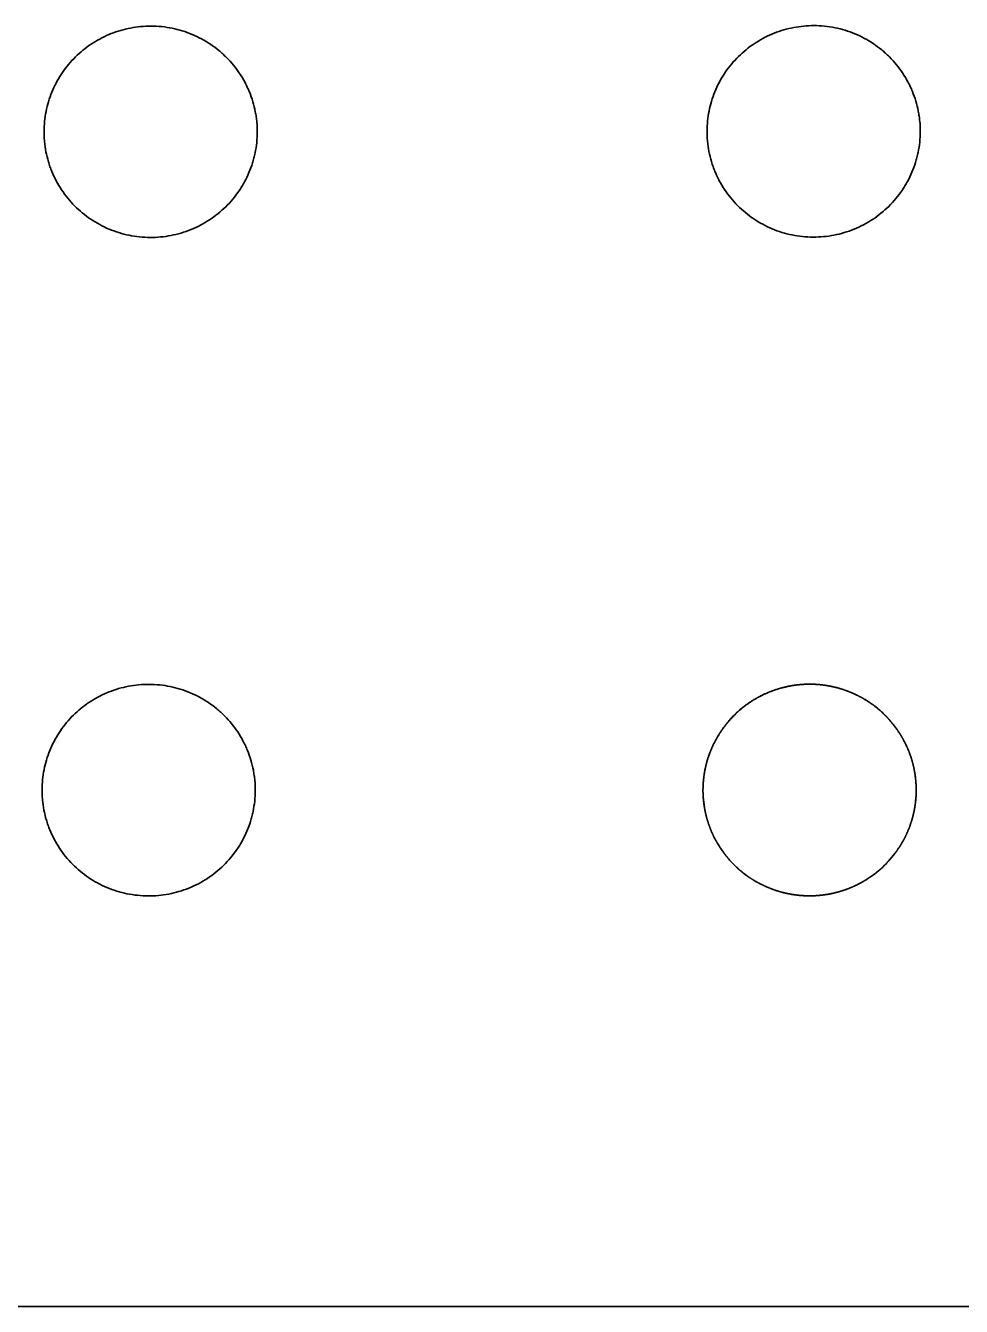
# Model space of a CAD drawing. Header units: millimetres. Extents: x 0 to 2650, y -1173 to 718.
# Drawn here: x 798.3 to 960.7, y -1130.5 to -908.2 of the extents above; entities that cross this region are included whole.
import ezdxf

# ---------------------------------------------------------------- set-up
doc = ezdxf.new("R2010")
doc.units = ezdxf.units.MM
doc.layers.add('Blocks', color=7, linetype='Continuous')
doc.layers.add('Blocks$Inner', color=7, linetype='Continuous', lineweight=25, true_color=0x007f00)
doc.layers.add('Blocks$Outline', color=7, linetype='Continuous', lineweight=35, true_color=0xff3f3f)

# ---------------------------------------------------------------- blocks, each defined once
blk = doc.blocks.new('Balcony Lounge Bench Top')
at = {"layer": 'Blocks$Inner'}
blk.add_lwpolyline([(826.47, 513), (826.47, 351.21), (826.47, 189.42), (826.47, 96.44), (826.47, -89.51), (826.47, -182.48), (826.47, -368.43), (826.47, -554.38)], dxfattribs=at)
for points, knots in [([(622.55, 227.89), (621.98, 227.89), (621.41, 227.87), (620.84, 227.81), (620.54, 227.78), (620.24, 227.75), (619.94, 227.7), (619.64, 227.66), (619.34, 227.61), (619.05, 227.55), (618.46, 227.44), (617.88, 227.29), (617.3, 227.12), (616.73, 226.95), (616.17, 226.75), (615.61, 226.52), (615.33, 226.41), (615.05, 226.29), (614.78, 226.16), (614.51, 226.03), (614.23, 225.89), (613.97, 225.75), (612.9, 225.18), (611.9, 224.52), (610.98, 223.76), (610.51, 223.38), (610.06, 222.97), (609.63, 222.54), (609.42, 222.33), (609.21, 222.11), (609, 221.88), (608.8, 221.66), (608.6, 221.43), (608.41, 221.2), (607.65, 220.27), (606.98, 219.27), (606.41, 218.2), (606.12, 217.67), (605.86, 217.12), (605.63, 216.56), (605.39, 216), (605.19, 215.43), (605.01, 214.85), (604.66, 213.7), (604.42, 212.52), (604.3, 211.3)], [342.975282, 342.975282, 342.975282, 342.975282, 345.486773, 345.486773, 345.486773, 346.822524, 346.822524, 346.822524, 348.151487, 348.151487, 348.151487, 350.794981, 350.794981, 350.794981, 353.439405, 353.439405, 353.439405, 354.769546, 354.769546, 354.769546, 356.105177, 356.105177, 356.105177, 361.403534, 361.403534, 361.403534, 364.059538, 364.059538, 364.059538, 365.394636, 365.394636, 365.394636, 366.721707, 366.721707, 366.721707, 372.015895, 372.015895, 372.015895, 374.682887, 374.682887, 374.682887, 377.330762, 377.330762, 377.330762, 382.63667, 382.63667, 382.63667, 382.63667]), ([(640.8, 207.47), (640.87, 208.08), (640.9, 208.68), (640.9, 209.3), (640.9, 209.91), (640.88, 210.51), (640.82, 211.12), (640.71, 212.33), (640.48, 213.52), (640.13, 214.68), (639.96, 215.26), (639.75, 215.84), (639.52, 216.41), (639.3, 216.97), (639.04, 217.52), (638.76, 218.05), (638.48, 218.59), (638.17, 219.1), (637.84, 219.61), (637.51, 220.12), (637.15, 220.61), (636.77, 221.08), (636.01, 222.02), (635.16, 222.88), (634.23, 223.65), (633.77, 224.03), (633.29, 224.4), (632.79, 224.73), (632.54, 224.9), (632.29, 225.07), (632.03, 225.23), (631.77, 225.38), (631.51, 225.53), (631.25, 225.68), (630.19, 226.25), (629.09, 226.72), (627.95, 227.07), (627.66, 227.16), (627.37, 227.24), (627.08, 227.32), (626.79, 227.39), (626.49, 227.46), (626.2, 227.52), (625.61, 227.64), (625.02, 227.73), (624.42, 227.79), (623.8, 227.86), (623.17, 227.89), (622.55, 227.89)], [311.901762, 311.901762, 311.901762, 311.901762, 313.734251, 313.734251, 313.734251, 315.562922, 315.562922, 315.562922, 319.200786, 319.200786, 319.200786, 321.033142, 321.033142, 321.033142, 322.851417, 322.851417, 322.851417, 324.66568, 324.66568, 324.66568, 326.493376, 326.493376, 326.493376, 330.135876, 330.135876, 330.135876, 331.954934, 331.954934, 331.954934, 332.871451, 332.871451, 332.871451, 333.785079, 333.785079, 333.785079, 337.41876, 337.41876, 337.41876, 338.330245, 338.330245, 338.330245, 339.246849, 339.246849, 339.246849, 341.068269, 341.068269, 341.068269, 342.975282, 342.975282, 342.975282, 342.975282]), ([(736.86, 227.19), (736.3, 227.19), (735.74, 227.16), (734.88, 227.08), (734.58, 227.05), (733.98, 226.96), (733.68, 226.91), (732.8, 226.74), (732.22, 226.6), (731.07, 226.26), (730.5, 226.06), (729.67, 225.72), (729.39, 225.6), (728.84, 225.34), (728.57, 225.2), (727.23, 224.49), (726.23, 223.83), (724.84, 222.69), (724.39, 222.29), (723.74, 221.65), (723.53, 221.43), (723.12, 220.98), (722.92, 220.75), (721.96, 219.59), (721.29, 218.59), (720.43, 216.99), (720.17, 216.44), (719.7, 215.32), (719.49, 214.75), (718.96, 213.03), (718.72, 211.85), (718.59, 210.63)], [316.132128, 316.132128, 316.132128, 316.132128, 318.60465, 318.60465, 319.932047, 319.932047, 321.259444, 321.259444, 323.914237, 323.914237, 326.569031, 326.569031, 327.896427, 327.896427, 329.223824, 329.223824, 334.533411, 334.533411, 337.188204, 337.188204, 338.515601, 338.515601, 339.842998, 339.842998, 345.152584, 345.152584, 347.807378, 347.807378, 350.462171, 350.462171, 355.771758, 355.771758, 355.771758, 355.771758]), ([(755.12, 206.74), (755.18, 207.35), (755.22, 207.96), (755.22, 208.57), (755.23, 209.18), (755.2, 209.79), (755.14, 210.39), (755.03, 211.6), (754.81, 212.79), (754.46, 213.95), (754.29, 214.54), (754.09, 215.12), (753.86, 215.68), (753.63, 216.24), (753.38, 216.79), (753.1, 217.32), (752.82, 217.86), (752.51, 218.38), (752.18, 218.88), (751.85, 219.39), (751.49, 219.88), (751.11, 220.35), (750.35, 221.29), (749.51, 222.15), (748.58, 222.93), (748.12, 223.31), (747.64, 223.68), (747.14, 224.01), (746.89, 224.18), (746.64, 224.35), (746.38, 224.51), (746.12, 224.66), (745.86, 224.82), (745.6, 224.96), (744.54, 225.54), (743.44, 226), (742.3, 226.36), (742.01, 226.45), (741.72, 226.53), (741.43, 226.61), (741.14, 226.68), (740.84, 226.75), (740.55, 226.81), (739.96, 226.93), (739.37, 227.03), (738.77, 227.09), (738.14, 227.16), (737.5, 227.19), (736.86, 227.19)], [285.042665, 285.042665, 285.042665, 285.042665, 286.874129, 286.874129, 286.874129, 288.701769, 288.701769, 288.701769, 292.337709, 292.337709, 292.337709, 294.169165, 294.169165, 294.169165, 295.98659, 295.98659, 295.98659, 297.800034, 297.800034, 297.800034, 299.626923, 299.626923, 299.626923, 303.267962, 303.267962, 303.267962, 305.086273, 305.086273, 305.086273, 306.002422, 306.002422, 306.002422, 306.915728, 306.915728, 306.915728, 310.548006, 310.548006, 310.548006, 311.459103, 311.459103, 311.459103, 312.375339, 312.375339, 312.375339, 314.196093, 314.196093, 314.196093, 316.132128, 316.132128, 316.132128, 316.132128]), ([(604.2, 209.45), (604.2, 208.26), (604.31, 207.09), (604.64, 205.36), (604.78, 204.78), (605.11, 203.65), (605.3, 203.1), (605.94, 201.47), (606.47, 200.43), (607.74, 198.44), (608.45, 197.52), (609.65, 196.25), (610.07, 195.84), (610.95, 195.07), (611.41, 194.7), (612.83, 193.67), (613.83, 193.09), (615.41, 192.35), (615.95, 192.13), (617.06, 191.74), (617.62, 191.57), (619.31, 191.15), (620.45, 190.98), (621.94, 190.9), (622.26, 190.89), (622.59, 190.89)], [242.16824, 242.16824, 242.16824, 242.16824, 247.304895, 247.304895, 249.873222, 249.873222, 252.441549, 252.441549, 257.578203, 257.578203, 262.714858, 262.714858, 265.283185, 265.283185, 267.851512, 267.851512, 272.988166, 272.988166, 275.556493, 275.556493, 278.12482, 278.12482, 283.261475, 283.261475, 284.688606, 284.688606, 284.688606, 284.688606]), ([(630.86, 192.88), (630.95, 192.93), (631.03, 192.97), (631.11, 193.02), (632.18, 193.58), (633.17, 194.24), (634.11, 195), (634.57, 195.39), (635.02, 195.79), (635.45, 196.22), (635.88, 196.64), (636.28, 197.08), (636.66, 197.55), (637.05, 198.01), (637.4, 198.49), (637.74, 198.99), (638.08, 199.5), (638.4, 200.02), (638.68, 200.55), (639.26, 201.62), (639.72, 202.73), (640.08, 203.89), (640.26, 204.47), (640.41, 205.06), (640.53, 205.66), (640.65, 206.26), (640.74, 206.86), (640.8, 207.47)], [293.384993, 293.384993, 293.384993, 293.384993, 293.667142, 293.667142, 293.667142, 297.309949, 297.309949, 297.309949, 299.137605, 299.137605, 299.137605, 300.951902, 300.951902, 300.951902, 302.770279, 302.770279, 302.770279, 304.6027, 304.6027, 304.6027, 308.240574, 308.240574, 308.240574, 310.069261, 310.069261, 310.069261, 311.901762, 311.901762, 311.901762, 311.901762]), ([(718.49, 208.71), (718.49, 207.53), (718.6, 206.36), (718.93, 204.63), (719.07, 204.05), (719.4, 202.92), (719.59, 202.37), (720.23, 200.75), (720.76, 199.71), (722.03, 197.72), (722.74, 196.8), (723.94, 195.53), (724.36, 195.13), (725.24, 194.36), (725.7, 193.99), (727.12, 192.97), (728.12, 192.38), (729.7, 191.65), (730.24, 191.43), (731.34, 191.04), (731.9, 190.87), (733.59, 190.45), (734.74, 190.28), (736.23, 190.2), (736.56, 190.19), (736.89, 190.19)], [228.764342, 228.764342, 228.764342, 228.764342, 232.280802, 232.280802, 234.039032, 234.039032, 235.797262, 235.797262, 239.313722, 239.313722, 242.830182, 242.830182, 244.588412, 244.588412, 246.346642, 246.346642, 249.863102, 249.863102, 251.621332, 251.621332, 253.379562, 253.379562, 256.896022, 256.896022, 257.891932, 257.891932, 257.891932, 257.891932]), ([(745.16, 192.18), (745.25, 192.23), (745.32, 192.26), (745.39, 192.3), (746.45, 192.86), (747.45, 193.53), (748.39, 194.29), (748.86, 194.67), (749.31, 195.07), (749.74, 195.5), (750.17, 195.92), (750.57, 196.36), (750.95, 196.83), (751.34, 197.29), (751.7, 197.77), (752.04, 198.27), (752.38, 198.78), (752.7, 199.3), (752.98, 199.83), (753.56, 200.9), (754.03, 202.01), (754.39, 203.17), (754.57, 203.75), (754.72, 204.34), (754.84, 204.94), (754.96, 205.53), (755.06, 206.14), (755.12, 206.74)], [266.573738, 266.573738, 266.573738, 266.573738, 266.818339, 266.818339, 266.818339, 270.459155, 270.459155, 270.459155, 272.285843, 272.285843, 272.285843, 274.099135, 274.099135, 274.099135, 275.916466, 275.916466, 275.916466, 277.747824, 277.747824, 277.747824, 281.383592, 281.383592, 281.383592, 283.211224, 283.211224, 283.211224, 285.042665, 285.042665, 285.042665, 285.042665]), ([(622.59, 190.89), (622.85, 190.89), (623.12, 190.9), (623.39, 190.91), (623.69, 190.92), (623.99, 190.94), (624.28, 190.97), (625.47, 191.08), (626.64, 191.31), (627.79, 191.65), (628.08, 191.74), (628.36, 191.83), (628.65, 191.93), (628.93, 192.03), (629.21, 192.14), (629.49, 192.25), (629.95, 192.44), (630.4, 192.65), (630.86, 192.88)], [284.688606, 284.688606, 284.688606, 284.688606, 285.50026, 285.50026, 285.50026, 286.411721, 286.411721, 286.411721, 290.045759, 290.045759, 290.045759, 290.959602, 290.959602, 290.959602, 291.876116, 291.876116, 291.876116, 293.384993, 293.384993, 293.384993, 293.384993]), ([(736.89, 190.19), (737.14, 190.19), (737.39, 190.19), (737.64, 190.21), (737.94, 190.22), (738.24, 190.24), (738.54, 190.27), (739.73, 190.38), (740.9, 190.6), (742.05, 190.94), (742.34, 191.03), (742.63, 191.12), (742.91, 191.22), (743.2, 191.32), (743.48, 191.43), (743.76, 191.54), (744.23, 191.73), (744.69, 191.95), (745.16, 192.18)], [257.891932, 257.891932, 257.891932, 257.891932, 258.655488, 258.655488, 258.655488, 259.566548, 259.566548, 259.566548, 263.198782, 263.198782, 263.198782, 264.112119, 264.112119, 264.112119, 265.028189, 265.028189, 265.028189, 266.573738, 266.573738, 266.573738, 266.573738]), ([(622.63, 112.85), (622.07, 112.85), (621.5, 112.82), (620.94, 112.77), (620.64, 112.74), (620.34, 112.71), (620.04, 112.66), (619.74, 112.62), (619.44, 112.57), (619.15, 112.51), (618.56, 112.4), (617.98, 112.26), (617.41, 112.08), (616.83, 111.91), (616.27, 111.71), (615.71, 111.49), (615.44, 111.37), (615.16, 111.25), (614.89, 111.12), (614.61, 110.99), (614.34, 110.86), (614.07, 110.72), (613.01, 110.15), (612.01, 109.48), (611.08, 108.73), (610.61, 108.35), (610.17, 107.94), (609.74, 107.51), (609.52, 107.3), (609.31, 107.08), (609.11, 106.86), (608.9, 106.63), (608.71, 106.4), (608.51, 106.17), (607.75, 105.24), (607.08, 104.24), (606.5, 103.18), (606.22, 102.65), (605.95, 102.09), (605.72, 101.53), (605.49, 100.97), (605.28, 100.41), (605.11, 99.83), (604.75, 98.68), (604.51, 97.5), (604.38, 96.28)], [245.081432, 245.081432, 245.081432, 245.081432, 247.565684, 247.565684, 247.565684, 248.901647, 248.901647, 248.901647, 250.230795, 250.230795, 250.230795, 252.87463, 252.87463, 252.87463, 255.519336, 255.519336, 255.519336, 256.849593, 256.849593, 256.849593, 258.185327, 258.185327, 258.185327, 263.483875, 263.483875, 263.483875, 266.139832, 266.139832, 266.139832, 267.474907, 267.474907, 267.474907, 268.80194, 268.80194, 268.80194, 274.095756, 274.095756, 274.095756, 276.762504, 276.762504, 276.762504, 279.410129, 279.410129, 279.410129, 284.715503, 284.715503, 284.715503, 284.715503]), ([(640.86, 92.41), (640.92, 93.02), (640.95, 93.63), (640.96, 94.24), (640.96, 94.85), (640.94, 95.46), (640.88, 96.06), (640.77, 97.27), (640.54, 98.46), (640.2, 99.62), (640.02, 100.21), (639.82, 100.79), (639.59, 101.35), (639.36, 101.91), (639.11, 102.46), (638.83, 103), (638.55, 103.53), (638.24, 104.05), (637.91, 104.55), (637.58, 105.06), (637.22, 105.55), (636.84, 106.02), (636.08, 106.97), (635.24, 107.82), (634.32, 108.6), (633.85, 108.98), (633.37, 109.34), (632.88, 109.68), (632.63, 109.85), (632.37, 110.02), (632.12, 110.18), (631.86, 110.33), (631.6, 110.48), (631.33, 110.63), (630.28, 111.2), (629.18, 111.67), (628.04, 112.02), (627.75, 112.11), (627.46, 112.19), (627.17, 112.27), (626.88, 112.35), (626.59, 112.41), (626.29, 112.47), (625.71, 112.6), (625.12, 112.69), (624.52, 112.75), (623.89, 112.82), (623.26, 112.85), (622.63, 112.85)], [213.978424, 213.978424, 213.978424, 213.978424, 215.811385, 215.811385, 215.811385, 217.640512, 217.640512, 217.640512, 221.279415, 221.279415, 221.279415, 223.112322, 223.112322, 223.112322, 224.93115, 224.93115, 224.93115, 226.746023, 226.746023, 226.746023, 228.574382, 228.574382, 228.574382, 232.218129, 232.218129, 232.218129, 234.037899, 234.037899, 234.037899, 234.954775, 234.954775, 234.954775, 235.868718, 235.868718, 235.868718, 239.503779, 239.503779, 239.503779, 240.41564, 240.41564, 240.41564, 241.332605, 241.332605, 241.332605, 243.154701, 243.154701, 243.154701, 245.081432, 245.081432, 245.081432, 245.081432]), ([(736.89, 112.5), (736.33, 112.5), (735.77, 112.47), (735.21, 112.42), (734.91, 112.39), (734.61, 112.36), (734.31, 112.31), (734.01, 112.27), (733.71, 112.22), (733.42, 112.17), (732.83, 112.05), (732.25, 111.91), (731.67, 111.74), (731.1, 111.57), (730.53, 111.37), (729.98, 111.14), (729.7, 111.03), (729.42, 110.9), (729.15, 110.78), (728.87, 110.65), (728.6, 110.51), (728.33, 110.37), (727.27, 109.81), (726.27, 109.14), (725.34, 108.38), (724.87, 108), (724.42, 107.6), (723.99, 107.17), (723.77, 106.96), (723.56, 106.74), (723.36, 106.51), (723.16, 106.29), (722.96, 106.06), (722.77, 105.83), (722, 104.9), (721.33, 103.9), (720.75, 102.84), (720.46, 102.31), (720.2, 101.75), (719.97, 101.19), (719.73, 100.63), (719.53, 100.07), (719.35, 99.49), (718.99, 98.34), (718.75, 97.16), (718.62, 95.94)], [245.115343, 245.115343, 245.115343, 245.115343, 247.579806, 247.579806, 247.579806, 248.91663, 248.91663, 248.91663, 250.246685, 250.246685, 250.246685, 252.892276, 252.892276, 252.892276, 255.5387, 255.5387, 255.5387, 256.869813, 256.869813, 256.869813, 258.206461, 258.206461, 258.206461, 263.508767, 263.508767, 263.508767, 266.166631, 266.166631, 266.166631, 267.502705, 267.502705, 267.502705, 268.83075, 268.83075, 268.83075, 274.128715, 274.128715, 274.128715, 276.797628, 276.797628, 276.797628, 279.447468, 279.447468, 279.447468, 284.757423, 284.757423, 284.757423, 284.757423]), ([(755.13, 92.05), (755.2, 92.66), (755.23, 93.26), (755.23, 93.88), (755.24, 94.48), (755.21, 95.09), (755.16, 95.7), (755.05, 96.91), (754.82, 98.1), (754.48, 99.26), (754.3, 99.84), (754.1, 100.42), (753.87, 100.98), (753.65, 101.55), (753.39, 102.09), (753.11, 102.63), (752.83, 103.16), (752.53, 103.68), (752.2, 104.19), (751.87, 104.7), (751.51, 105.19), (751.13, 105.66), (750.37, 106.6), (749.53, 107.46), (748.6, 108.23), (748.14, 108.62), (747.66, 108.98), (747.16, 109.32), (746.91, 109.49), (746.66, 109.66), (746.4, 109.81), (746.14, 109.97), (745.88, 110.12), (745.62, 110.27), (744.56, 110.84), (743.46, 111.31), (742.32, 111.67), (742.03, 111.76), (741.74, 111.84), (741.45, 111.91), (741.16, 111.99), (740.87, 112.06), (740.57, 112.12), (739.98, 112.24), (739.39, 112.33), (738.8, 112.4), (738.16, 112.46), (737.52, 112.5), (736.89, 112.5)], [214.01529, 214.01529, 214.01529, 214.01529, 215.847075, 215.847075, 215.847075, 217.675032, 217.675032, 217.675032, 221.311666, 221.311666, 221.311666, 223.143486, 223.143486, 223.143486, 224.961277, 224.961277, 224.961277, 226.775115, 226.775115, 226.775115, 228.602425, 228.602425, 228.602425, 232.244273, 232.244273, 232.244273, 234.063031, 234.063031, 234.063031, 234.979405, 234.979405, 234.979405, 235.892914, 235.892914, 235.892914, 239.526067, 239.526067, 239.526067, 240.437402, 240.437402, 240.437402, 241.353866, 241.353866, 241.353866, 243.175048, 243.175048, 243.175048, 245.115343, 245.115343, 245.115343, 245.115343]), ([(604.29, 94.38), (604.29, 93.19), (604.4, 92.02), (604.73, 90.29), (604.86, 89.71), (605.19, 88.59), (605.38, 88.04), (606.03, 86.41), (606.56, 85.37), (607.82, 83.38), (608.54, 82.46), (609.73, 81.19), (610.15, 80.79), (611.03, 80.02), (611.49, 79.65), (612.91, 78.62), (613.91, 78.04), (615.49, 77.31), (616.02, 77.09), (617.13, 76.7), (617.69, 76.53), (619.38, 76.11), (620.52, 75.94), (622, 75.86), (622.32, 75.85), (622.65, 75.85)], [144.265476, 144.265476, 144.265476, 144.265476, 149.398187, 149.398187, 151.964542, 151.964542, 154.530898, 154.530898, 159.663608, 159.663608, 164.796319, 164.796319, 167.362675, 167.362675, 169.92903, 169.92903, 175.061741, 175.061741, 177.628096, 177.628096, 180.194451, 180.194451, 185.327162, 185.327162, 186.74918, 186.74918, 186.74918, 186.74918]), ([(718.52, 94.01), (718.52, 92.83), (718.63, 91.66), (718.96, 89.92), (719.1, 89.35), (719.43, 88.22), (719.62, 87.67), (720.26, 86.05), (720.79, 85.01), (722.06, 83.02), (722.77, 82.1), (723.97, 80.84), (724.39, 80.43), (725.26, 79.66), (725.73, 79.3), (727.15, 78.27), (728.15, 77.69), (729.72, 76.95), (730.26, 76.73), (731.37, 76.34), (731.93, 76.18), (733.62, 75.76), (734.76, 75.59), (736.25, 75.51), (736.57, 75.5), (736.9, 75.5)], [144.317467, 144.317467, 144.317467, 144.317467, 149.451221, 149.451221, 152.018099, 152.018099, 154.584976, 154.584976, 159.71873, 159.71873, 164.852485, 164.852485, 167.419362, 167.419362, 169.98624, 169.98624, 175.119994, 175.119994, 177.686871, 177.686871, 180.253749, 180.253749, 185.387503, 185.387503, 186.831842, 186.831842, 186.831842, 186.831842]), ([(622.65, 75.85), (622.91, 75.85), (623.17, 75.85), (623.43, 75.87), (623.73, 75.88), (624.02, 75.9), (624.32, 75.93), (625.51, 76.04), (626.68, 76.26), (627.83, 76.6), (628.11, 76.69), (628.4, 76.78), (628.68, 76.88), (628.97, 76.98), (629.25, 77.09), (629.53, 77.2), (630.08, 77.43), (630.62, 77.68), (631.15, 77.96), (632.21, 78.53), (633.21, 79.19), (634.15, 79.95), (634.61, 80.33), (635.06, 80.73), (635.49, 81.16), (635.92, 81.58), (636.32, 82.03), (636.7, 82.49), (637.09, 82.95), (637.45, 83.44), (637.79, 83.94), (638.12, 84.44), (638.44, 84.96), (638.73, 85.5), (639.3, 86.56), (639.77, 87.67), (640.13, 88.83), (640.31, 89.41), (640.46, 90), (640.58, 90.6), (640.7, 91.2), (640.8, 91.8), (640.86, 92.41)], [186.74918, 186.74918, 186.74918, 186.74918, 187.542225, 187.542225, 187.542225, 188.45396, 188.45396, 188.45396, 192.089074, 192.089074, 192.089074, 193.003179, 193.003179, 193.003179, 193.919956, 193.919956, 193.919956, 195.739472, 195.739472, 195.739472, 199.383198, 199.383198, 199.383198, 201.211316, 201.211316, 201.211316, 203.026039, 203.026039, 203.026039, 204.844819, 204.844819, 204.844819, 206.677656, 206.677656, 206.677656, 210.316368, 210.316368, 210.316368, 212.145476, 212.145476, 212.145476, 213.978424, 213.978424, 213.978424, 213.978424]), ([(736.9, 75.5), (737.15, 75.5), (737.41, 75.5), (737.66, 75.51), (737.96, 75.53), (738.25, 75.55), (738.55, 75.57), (739.75, 75.68), (740.92, 75.91), (742.06, 76.25), (742.35, 76.33), (742.64, 76.43), (742.92, 76.53), (743.21, 76.63), (743.49, 76.73), (743.77, 76.85), (744.32, 77.07), (744.87, 77.33), (745.4, 77.61), (746.46, 78.17), (747.46, 78.83), (748.4, 79.59), (748.87, 79.97), (749.32, 80.38), (749.75, 80.8), (750.17, 81.23), (750.58, 81.67), (750.96, 82.13), (751.35, 82.6), (751.71, 83.08), (752.05, 83.58), (752.39, 84.08), (752.71, 84.6), (752.99, 85.14), (753.57, 86.2), (754.04, 87.31), (754.4, 88.47), (754.58, 89.05), (754.73, 89.64), (754.85, 90.24), (754.97, 90.84), (755.07, 91.44), (755.13, 92.05)], [186.831842, 186.831842, 186.831842, 186.831842, 187.595545, 187.595545, 187.595545, 188.506779, 188.506779, 188.506779, 192.139715, 192.139715, 192.139715, 193.053229, 193.053229, 193.053229, 193.96947, 193.96947, 193.96947, 195.787918, 195.787918, 195.787918, 199.429375, 199.429375, 199.429375, 201.256374, 201.256374, 201.256374, 203.069966, 203.069966, 203.069966, 204.887593, 204.887593, 204.887593, 206.719248, 206.719248, 206.719248, 210.355608, 210.355608, 210.355608, 212.183542, 212.183542, 212.183542, 214.01529, 214.01529, 214.01529, 214.01529])]:
    blk.add_open_spline(points, degree=3, knots=knots, dxfattribs=at)
for points in [[(604.3, 211.3), (604.24, 210.68), (604.2, 210.06), (604.2, 209.45)], [(604.38, 96.28), (604.32, 95.64), (604.29, 95.01), (604.29, 94.38)], [(718.62, 95.94), (718.56, 95.29), (718.52, 94.65), (718.52, 94.01)]]:
    blk.add_open_spline(points, degree=3, dxfattribs=at)
blk.add_rational_spline([(718.59, 210.63), (718.52, 209.99), (718.49, 209.35), (718.49, 208.71)], [1, 0.999999999981, 0.999999999981, 1], degree=3, dxfattribs=at)
at = {"layer": 'Blocks$Outline'}
for points, knots in [([(826.47, -532.38), (826.47, -477.73), (826.47, -423.08), (826.47, -368.43), (826.47, -306.45), (826.47, -244.47), (826.47, -182.48), (826.47, -151.49), (826.47, -120.5), (826.47, -89.51), (826.47, -27.52), (826.47, 34.46), (826.47, 96.44), (826.47, 127.44), (826.47, 158.43), (826.47, 189.42), (826.47, 243.35), (826.47, 297.28), (826.47, 351.21), (826.47, 397.8), (826.47, 444.4), (826.47, 491)], [33.722846, 33.722846, 33.722846, 33.722846, 34.604537, 34.604537, 34.604537, 35.604537, 35.604537, 35.604537, 36.604537, 36.604537, 36.604537, 37.604537, 37.604537, 37.604537, 38.604537, 38.604537, 38.604537, 39.604537, 39.604537, 39.604537, 40.468559, 40.468559, 40.468559, 40.468559]), ([(604.3, 211.3), (604.42, 212.52), (604.66, 213.7), (605.01, 214.85), (605.19, 215.43), (605.39, 216), (605.63, 216.56), (605.86, 217.12), (606.12, 217.67), (606.41, 218.2), (606.98, 219.27), (607.65, 220.27), (608.41, 221.2), (608.6, 221.43), (608.8, 221.66), (609, 221.88), (609.21, 222.11), (609.42, 222.33), (609.63, 222.54), (610.06, 222.97), (610.51, 223.38), (610.98, 223.76), (611.9, 224.52), (612.9, 225.18), (613.97, 225.75), (614.23, 225.89), (614.51, 226.03), (614.78, 226.16), (615.05, 226.29), (615.33, 226.41), (615.61, 226.52), (616.17, 226.75), (616.73, 226.95), (617.3, 227.12), (617.88, 227.29), (618.46, 227.44), (619.05, 227.55), (619.34, 227.61), (619.64, 227.66), (619.94, 227.7), (620.24, 227.75), (620.54, 227.78), (620.84, 227.81), (621.41, 227.87), (621.98, 227.89), (622.55, 227.89), (623.17, 227.89), (623.8, 227.86), (624.42, 227.79), (625.02, 227.73), (625.61, 227.64), (626.2, 227.52), (626.49, 227.46), (626.79, 227.39), (627.08, 227.32), (627.37, 227.24), (627.66, 227.16), (627.95, 227.07), (629.09, 226.72), (630.19, 226.25), (631.25, 225.68), (631.51, 225.53), (631.77, 225.38), (632.03, 225.23), (632.29, 225.07), (632.54, 224.9), (632.79, 224.73), (633.29, 224.4), (633.77, 224.03), (634.23, 223.65), (635.16, 222.88), (636.01, 222.02), (636.77, 221.08), (637.15, 220.61), (637.51, 220.12), (637.84, 219.61), (638.17, 219.1), (638.48, 218.59), (638.76, 218.05), (639.04, 217.52), (639.3, 216.97), (639.52, 216.41), (639.75, 215.84), (639.96, 215.26), (640.13, 214.68), (640.48, 213.52), (640.71, 212.33), (640.82, 211.12), (640.88, 210.51), (640.9, 209.91), (640.9, 209.3), (640.9, 208.68), (640.87, 208.08), (640.8, 207.47), (640.74, 206.86), (640.65, 206.26), (640.53, 205.66), (640.41, 205.06), (640.26, 204.47), (640.08, 203.89), (639.72, 202.73), (639.26, 201.62), (638.68, 200.55), (638.4, 200.02), (638.08, 199.5), (637.74, 198.99), (637.4, 198.49), (637.05, 198.01), (636.66, 197.55), (636.28, 197.08), (635.88, 196.64), (635.45, 196.22), (635.02, 195.79), (634.57, 195.39), (634.11, 195), (633.17, 194.24), (632.18, 193.58), (631.11, 193.02), (631.03, 192.97), (630.95, 192.93), (630.86, 192.88), (630.4, 192.65), (629.95, 192.44), (629.49, 192.25), (629.21, 192.14), (628.93, 192.03), (628.65, 191.93), (628.36, 191.83), (628.08, 191.74), (627.79, 191.65), (626.64, 191.31), (625.47, 191.08), (624.28, 190.97), (623.99, 190.94), (623.69, 190.92), (623.39, 190.91), (623.12, 190.9), (622.85, 190.89), (622.59, 190.89), (622.26, 190.89), (621.94, 190.9), (620.45, 190.98), (619.31, 191.15), (617.62, 191.57), (617.06, 191.74), (615.95, 192.13), (615.41, 192.35), (613.83, 193.09), (612.83, 193.67), (611.41, 194.7), (610.95, 195.07), (610.07, 195.84), (609.65, 196.25), (608.45, 197.52), (607.74, 198.44), (606.47, 200.43), (605.94, 201.47), (605.3, 203.1), (605.11, 203.65), (604.78, 204.78), (604.64, 205.36), (604.31, 207.09), (604.2, 208.26), (604.2, 209.45), (604.2, 210.06), (604.24, 210.68), (604.3, 211.3)], [-382.63667, -382.63667, -382.63667, -382.63667, -377.330762, -377.330762, -377.330762, -374.682887, -374.682887, -374.682887, -372.015895, -372.015895, -372.015895, -366.721707, -366.721707, -366.721707, -365.394636, -365.394636, -365.394636, -364.059538, -364.059538, -364.059538, -361.403534, -361.403534, -361.403534, -356.105177, -356.105177, -356.105177, -354.769546, -354.769546, -354.769546, -353.439405, -353.439405, -353.439405, -350.794981, -350.794981, -350.794981, -348.151487, -348.151487, -348.151487, -346.822524, -346.822524, -346.822524, -345.486773, -345.486773, -345.486773, -342.975282, -342.975282, -342.975282, -341.068269, -341.068269, -341.068269, -339.246849, -339.246849, -339.246849, -338.330245, -338.330245, -338.330245, -337.41876, -337.41876, -337.41876, -333.785079, -333.785079, -333.785079, -332.871451, -332.871451, -332.871451, -331.954934, -331.954934, -331.954934, -330.135876, -330.135876, -330.135876, -326.493376, -326.493376, -326.493376, -324.66568, -324.66568, -324.66568, -322.851417, -322.851417, -322.851417, -321.033142, -321.033142, -321.033142, -319.200786, -319.200786, -319.200786, -315.562922, -315.562922, -315.562922, -313.734251, -313.734251, -313.734251, -311.901762, -311.901762, -311.901762, -310.069261, -310.069261, -310.069261, -308.240574, -308.240574, -308.240574, -304.6027, -304.6027, -304.6027, -302.770279, -302.770279, -302.770279, -300.951902, -300.951902, -300.951902, -299.137605, -299.137605, -299.137605, -297.309949, -297.309949, -297.309949, -293.667142, -293.667142, -293.667142, -293.384993, -293.384993, -293.384993, -291.876116, -291.876116, -291.876116, -290.959602, -290.959602, -290.959602, -290.045759, -290.045759, -290.045759, -286.411721, -286.411721, -286.411721, -285.50026, -285.50026, -285.50026, -284.688606, -284.688606, -284.688606, -283.261475, -283.261475, -278.12482, -278.12482, -275.556493, -275.556493, -272.988166, -272.988166, -267.851512, -267.851512, -265.283185, -265.283185, -262.714858, -262.714858, -257.578203, -257.578203, -252.441549, -252.441549, -249.873222, -249.873222, -247.304895, -247.304895, -242.16824, -242.16824, -242.16824, -240.306395, -240.306395, -240.306395, -240.306395]), ([(604.38, 96.28), (604.51, 97.5), (604.75, 98.68), (605.11, 99.83), (605.28, 100.41), (605.49, 100.97), (605.72, 101.53), (605.95, 102.09), (606.22, 102.65), (606.5, 103.18), (607.08, 104.24), (607.75, 105.24), (608.51, 106.17), (608.71, 106.4), (608.9, 106.63), (609.11, 106.86), (609.31, 107.08), (609.52, 107.3), (609.74, 107.51), (610.17, 107.94), (610.61, 108.35), (611.08, 108.73), (612.01, 109.48), (613.01, 110.15), (614.07, 110.72), (614.34, 110.86), (614.61, 110.99), (614.89, 111.12), (615.16, 111.25), (615.44, 111.37), (615.71, 111.49), (616.27, 111.71), (616.83, 111.91), (617.41, 112.08), (617.98, 112.26), (618.56, 112.4), (619.15, 112.51), (619.44, 112.57), (619.74, 112.62), (620.04, 112.66), (620.34, 112.71), (620.64, 112.74), (620.94, 112.77), (621.5, 112.82), (622.07, 112.85), (622.63, 112.85), (623.26, 112.85), (623.89, 112.82), (624.52, 112.75), (625.12, 112.69), (625.71, 112.6), (626.29, 112.47), (626.59, 112.41), (626.88, 112.35), (627.17, 112.27), (627.46, 112.19), (627.75, 112.11), (628.04, 112.02), (629.18, 111.67), (630.28, 111.2), (631.33, 110.63), (631.6, 110.48), (631.86, 110.33), (632.12, 110.18), (632.37, 110.02), (632.63, 109.85), (632.88, 109.68), (633.37, 109.34), (633.85, 108.98), (634.32, 108.6), (635.24, 107.82), (636.08, 106.97), (636.84, 106.02), (637.22, 105.55), (637.58, 105.06), (637.91, 104.55), (638.24, 104.05), (638.55, 103.53), (638.83, 103), (639.11, 102.46), (639.36, 101.91), (639.59, 101.35), (639.82, 100.79), (640.02, 100.21), (640.2, 99.62), (640.54, 98.46), (640.77, 97.27), (640.88, 96.06), (640.94, 95.46), (640.96, 94.85), (640.96, 94.24), (640.95, 93.63), (640.92, 93.02), (640.86, 92.41), (640.8, 91.8), (640.7, 91.2), (640.58, 90.6), (640.46, 90), (640.31, 89.41), (640.13, 88.83), (639.77, 87.67), (639.3, 86.56), (638.73, 85.5), (638.44, 84.96), (638.12, 84.44), (637.79, 83.94), (637.45, 83.44), (637.09, 82.95), (636.7, 82.49), (636.32, 82.03), (635.92, 81.58), (635.49, 81.16), (635.06, 80.73), (634.61, 80.33), (634.15, 79.95), (633.21, 79.19), (632.21, 78.53), (631.15, 77.96), (630.62, 77.68), (630.08, 77.43), (629.53, 77.2), (629.25, 77.09), (628.97, 76.98), (628.68, 76.88), (628.4, 76.78), (628.11, 76.69), (627.83, 76.6), (626.68, 76.26), (625.51, 76.04), (624.32, 75.93), (624.02, 75.9), (623.73, 75.88), (623.43, 75.87), (623.17, 75.85), (622.91, 75.85), (622.65, 75.85), (622.32, 75.85), (622, 75.86), (620.52, 75.94), (619.38, 76.11), (617.69, 76.53), (617.13, 76.7), (616.02, 77.09), (615.49, 77.31), (613.91, 78.04), (612.91, 78.62), (611.49, 79.65), (611.03, 80.02), (610.15, 80.79), (609.73, 81.19), (608.54, 82.46), (607.82, 83.38), (606.56, 85.37), (606.03, 86.41), (605.38, 88.04), (605.19, 88.59), (604.86, 89.71), (604.73, 90.29), (604.4, 92.02), (604.29, 93.19), (604.29, 94.38), (604.29, 95.01), (604.32, 95.64), (604.38, 96.28)], [-284.715503, -284.715503, -284.715503, -284.715503, -279.410129, -279.410129, -279.410129, -276.762504, -276.762504, -276.762504, -274.095756, -274.095756, -274.095756, -268.80194, -268.80194, -268.80194, -267.474907, -267.474907, -267.474907, -266.139832, -266.139832, -266.139832, -263.483875, -263.483875, -263.483875, -258.185327, -258.185327, -258.185327, -256.849593, -256.849593, -256.849593, -255.519336, -255.519336, -255.519336, -252.87463, -252.87463, -252.87463, -250.230795, -250.230795, -250.230795, -248.901647, -248.901647, -248.901647, -247.565684, -247.565684, -247.565684, -245.081432, -245.081432, -245.081432, -243.154701, -243.154701, -243.154701, -241.332605, -241.332605, -241.332605, -240.41564, -240.41564, -240.41564, -239.503779, -239.503779, -239.503779, -235.868718, -235.868718, -235.868718, -234.954775, -234.954775, -234.954775, -234.037899, -234.037899, -234.037899, -232.218129, -232.218129, -232.218129, -228.574382, -228.574382, -228.574382, -226.746023, -226.746023, -226.746023, -224.93115, -224.93115, -224.93115, -223.112322, -223.112322, -223.112322, -221.279415, -221.279415, -221.279415, -217.640512, -217.640512, -217.640512, -215.811385, -215.811385, -215.811385, -213.978424, -213.978424, -213.978424, -212.145476, -212.145476, -212.145476, -210.316368, -210.316368, -210.316368, -206.677656, -206.677656, -206.677656, -204.844819, -204.844819, -204.844819, -203.026039, -203.026039, -203.026039, -201.211316, -201.211316, -201.211316, -199.383198, -199.383198, -199.383198, -195.739472, -195.739472, -195.739472, -193.919956, -193.919956, -193.919956, -193.003179, -193.003179, -193.003179, -192.089074, -192.089074, -192.089074, -188.45396, -188.45396, -188.45396, -187.542225, -187.542225, -187.542225, -186.74918, -186.74918, -186.74918, -185.327162, -185.327162, -180.194451, -180.194451, -177.628096, -177.628096, -175.061741, -175.061741, -169.92903, -169.92903, -167.362675, -167.362675, -164.796319, -164.796319, -159.663608, -159.663608, -154.530898, -154.530898, -151.964542, -151.964542, -149.398187, -149.398187, -144.265476, -144.265476, -144.265476, -142.357751, -142.357751, -142.357751, -142.357751]), ([(718.62, 95.94), (718.75, 97.16), (718.99, 98.34), (719.35, 99.49), (719.53, 100.07), (719.73, 100.63), (719.97, 101.19), (720.2, 101.75), (720.46, 102.31), (720.75, 102.84), (721.33, 103.9), (722, 104.9), (722.77, 105.83), (722.96, 106.06), (723.16, 106.29), (723.36, 106.51), (723.56, 106.74), (723.77, 106.96), (723.99, 107.17), (724.42, 107.6), (724.87, 108), (725.34, 108.38), (726.27, 109.14), (727.27, 109.81), (728.33, 110.37), (728.6, 110.51), (728.87, 110.65), (729.15, 110.78), (729.42, 110.9), (729.7, 111.03), (729.98, 111.14), (730.53, 111.37), (731.1, 111.57), (731.67, 111.74), (732.25, 111.91), (732.83, 112.05), (733.42, 112.17), (733.71, 112.22), (734.01, 112.27), (734.31, 112.31), (734.61, 112.36), (734.91, 112.39), (735.21, 112.42), (735.77, 112.47), (736.33, 112.5), (736.89, 112.5), (737.52, 112.5), (738.16, 112.46), (738.8, 112.4), (739.39, 112.33), (739.98, 112.24), (740.57, 112.12), (740.87, 112.06), (741.16, 111.99), (741.45, 111.91), (741.74, 111.84), (742.03, 111.76), (742.32, 111.67), (743.46, 111.31), (744.56, 110.84), (745.62, 110.27), (745.88, 110.12), (746.14, 109.97), (746.4, 109.81), (746.66, 109.66), (746.91, 109.49), (747.16, 109.32), (747.66, 108.98), (748.14, 108.62), (748.6, 108.23), (749.53, 107.46), (750.37, 106.6), (751.13, 105.66), (751.51, 105.19), (751.87, 104.7), (752.2, 104.19), (752.53, 103.68), (752.83, 103.16), (753.11, 102.63), (753.39, 102.09), (753.65, 101.55), (753.87, 100.98), (754.1, 100.42), (754.3, 99.84), (754.48, 99.26), (754.82, 98.1), (755.05, 96.91), (755.16, 95.7), (755.21, 95.09), (755.24, 94.48), (755.23, 93.88), (755.23, 93.26), (755.2, 92.66), (755.13, 92.05), (755.07, 91.44), (754.97, 90.84), (754.85, 90.24), (754.73, 89.64), (754.58, 89.05), (754.4, 88.47), (754.04, 87.31), (753.57, 86.2), (752.99, 85.14), (752.71, 84.6), (752.39, 84.08), (752.05, 83.58), (751.71, 83.08), (751.35, 82.6), (750.96, 82.13), (750.58, 81.67), (750.17, 81.23), (749.75, 80.8), (749.32, 80.38), (748.87, 79.97), (748.4, 79.59), (747.46, 78.83), (746.46, 78.17), (745.4, 77.61), (744.87, 77.33), (744.32, 77.07), (743.77, 76.85), (743.49, 76.73), (743.21, 76.63), (742.92, 76.53), (742.64, 76.43), (742.35, 76.33), (742.06, 76.25), (740.92, 75.91), (739.75, 75.68), (738.55, 75.57), (738.25, 75.55), (737.96, 75.53), (737.66, 75.51), (737.41, 75.5), (737.15, 75.5), (736.9, 75.5), (736.57, 75.5), (736.25, 75.51), (734.76, 75.59), (733.62, 75.76), (731.93, 76.18), (731.37, 76.34), (730.26, 76.73), (729.72, 76.95), (728.15, 77.69), (727.15, 78.27), (725.73, 79.3), (725.26, 79.66), (724.39, 80.43), (723.97, 80.84), (722.77, 82.1), (722.06, 83.02), (720.79, 85.01), (720.26, 86.05), (719.62, 87.67), (719.43, 88.22), (719.1, 89.35), (718.96, 89.92), (718.63, 91.66), (718.52, 92.83), (718.52, 94.01), (718.52, 94.65), (718.56, 95.29), (718.62, 95.94)], [-284.757423, -284.757423, -284.757423, -284.757423, -279.447468, -279.447468, -279.447468, -276.797628, -276.797628, -276.797628, -274.128715, -274.128715, -274.128715, -268.83075, -268.83075, -268.83075, -267.502705, -267.502705, -267.502705, -266.166631, -266.166631, -266.166631, -263.508767, -263.508767, -263.508767, -258.206461, -258.206461, -258.206461, -256.869813, -256.869813, -256.869813, -255.5387, -255.5387, -255.5387, -252.892276, -252.892276, -252.892276, -250.246685, -250.246685, -250.246685, -248.91663, -248.91663, -248.91663, -247.579806, -247.579806, -247.579806, -245.115343, -245.115343, -245.115343, -243.175048, -243.175048, -243.175048, -241.353866, -241.353866, -241.353866, -240.437402, -240.437402, -240.437402, -239.526067, -239.526067, -239.526067, -235.892914, -235.892914, -235.892914, -234.979405, -234.979405, -234.979405, -234.063031, -234.063031, -234.063031, -232.244273, -232.244273, -232.244273, -228.602425, -228.602425, -228.602425, -226.775115, -226.775115, -226.775115, -224.961277, -224.961277, -224.961277, -223.143486, -223.143486, -223.143486, -221.311666, -221.311666, -221.311666, -217.675032, -217.675032, -217.675032, -215.847075, -215.847075, -215.847075, -214.01529, -214.01529, -214.01529, -212.183542, -212.183542, -212.183542, -210.355608, -210.355608, -210.355608, -206.719248, -206.719248, -206.719248, -204.887593, -204.887593, -204.887593, -203.069966, -203.069966, -203.069966, -201.256374, -201.256374, -201.256374, -199.429375, -199.429375, -199.429375, -195.787918, -195.787918, -195.787918, -193.96947, -193.96947, -193.96947, -193.053229, -193.053229, -193.053229, -192.139715, -192.139715, -192.139715, -188.506779, -188.506779, -188.506779, -187.595545, -187.595545, -187.595545, -186.831842, -186.831842, -186.831842, -185.387503, -185.387503, -180.253749, -180.253749, -177.686871, -177.686871, -175.119994, -175.119994, -169.98624, -169.98624, -167.419362, -167.419362, -164.852485, -164.852485, -159.71873, -159.71873, -154.584976, -154.584976, -152.018099, -152.018099, -149.451221, -149.451221, -144.317467, -144.317467, -144.317467, -142.378711, -142.378711, -142.378711, -142.378711])]:
    blk.add_open_spline(points, degree=3, knots=knots, dxfattribs=at)
blk.add_rational_spline([(718.59, 210.63), (718.72, 211.85), (718.96, 213.03), (719.49, 214.75), (719.7, 215.32), (720.17, 216.44), (720.43, 216.99), (721.29, 218.59), (721.96, 219.59), (722.92, 220.75), (723.12, 220.98), (723.53, 221.43), (723.74, 221.65), (724.39, 222.29), (724.84, 222.69), (726.23, 223.83), (727.23, 224.49), (728.57, 225.2), (728.84, 225.34), (729.39, 225.6), (729.67, 225.72), (730.5, 226.06), (731.07, 226.26), (732.22, 226.6), (732.8, 226.74), (733.68, 226.91), (733.98, 226.96), (734.58, 227.05), (734.88, 227.08), (735.74, 227.16), (736.3, 227.19), (736.86, 227.19), (737.5, 227.19), (738.14, 227.16), (738.77, 227.09), (739.37, 227.03), (739.96, 226.93), (740.55, 226.81), (740.84, 226.75), (741.14, 226.68), (741.43, 226.61), (741.72, 226.53), (742.01, 226.45), (742.3, 226.36), (743.44, 226), (744.54, 225.54), (745.6, 224.96), (745.86, 224.82), (746.12, 224.66), (746.38, 224.51), (746.64, 224.35), (746.89, 224.18), (747.14, 224.01), (747.64, 223.68), (748.12, 223.31), (748.58, 222.93), (749.51, 222.15), (750.35, 221.29), (751.11, 220.35), (751.49, 219.88), (751.85, 219.39), (752.18, 218.88), (752.51, 218.38), (752.82, 217.86), (753.1, 217.32), (753.38, 216.79), (753.63, 216.24), (753.86, 215.68), (754.09, 215.12), (754.29, 214.54), (754.46, 213.95), (754.81, 212.79), (755.03, 211.6), (755.14, 210.39), (755.2, 209.79), (755.23, 209.18), (755.22, 208.57), (755.22, 207.96), (755.18, 207.35), (755.12, 206.74), (755.06, 206.14), (754.96, 205.53), (754.84, 204.94), (754.72, 204.34), (754.57, 203.75), (754.39, 203.17), (754.03, 202.01), (753.56, 200.9), (752.98, 199.83), (752.7, 199.3), (752.38, 198.78), (752.04, 198.27), (751.7, 197.77), (751.34, 197.29), (750.95, 196.83), (750.57, 196.36), (750.17, 195.92), (749.74, 195.5), (749.31, 195.07), (748.86, 194.67), (748.39, 194.29), (747.45, 193.53), (746.45, 192.86), (745.39, 192.3), (745.32, 192.26), (745.25, 192.23), (745.16, 192.18), (744.69, 191.95), (744.23, 191.73), (743.76, 191.54), (743.48, 191.43), (743.2, 191.32), (742.91, 191.22), (742.63, 191.12), (742.34, 191.03), (742.05, 190.94), (740.9, 190.6), (739.73, 190.38), (738.54, 190.27), (738.24, 190.24), (737.94, 190.22), (737.64, 190.21), (737.39, 190.19), (737.14, 190.19), (736.89, 190.19), (736.56, 190.19), (736.23, 190.2), (734.74, 190.28), (733.59, 190.45), (731.9, 190.87), (731.34, 191.04), (730.24, 191.43), (729.7, 191.65), (728.12, 192.38), (727.12, 192.97), (725.7, 193.99), (725.24, 194.36), (724.36, 195.13), (723.94, 195.53), (722.74, 196.8), (722.03, 197.72), (720.76, 199.71), (720.23, 200.75), (719.59, 202.37), (719.4, 202.92), (719.07, 204.05), (718.93, 204.63), (718.6, 206.36), (718.49, 207.53), (718.49, 208.71), (718.49, 209.35), (718.52, 209.99), (718.59, 210.63)], [1, 1, 1, 1, 1, 1, 1, 1, 1, 1, 1, 1, 1, 1, 1, 1, 1, 1, 1, 1, 1, 1, 1, 1, 1, 1, 1, 1, 1, 1, 1, 1, 1, 1, 1, 1, 1, 1, 1, 1, 1, 1, 1, 1, 1, 1, 1, 1, 1, 1, 1, 1, 1, 1, 1, 1, 1, 1, 1, 1, 1, 1, 1, 1, 1, 1, 1, 1, 1, 1, 1, 1, 1, 1, 1, 1, 1, 1, 1, 1, 1, 1, 1, 1, 1, 1, 1, 1, 1, 1, 1, 1, 1, 1, 1, 1, 1, 1, 1, 1, 1, 1, 1, 1, 1, 1, 1, 1, 1, 1, 1, 1, 1, 1, 1, 1, 1, 1, 1, 1, 1, 1, 1, 1, 1, 1, 1, 1, 1, 1, 1, 1, 1, 1, 1, 1, 1, 1, 1, 1, 1, 1, 1, 1, 1, 1, 1, 1, 1, 1, 0.999999999981, 0.999999999981, 1], degree=3, knots=[-355.771758, -355.771758, -355.771758, -355.771758, -350.462171, -350.462171, -347.807378, -347.807378, -345.152584, -345.152584, -339.842998, -339.842998, -338.515601, -338.515601, -337.188204, -337.188204, -334.533411, -334.533411, -329.223824, -329.223824, -327.896427, -327.896427, -326.569031, -326.569031, -323.914237, -323.914237, -321.259444, -321.259444, -319.932047, -319.932047, -318.60465, -318.60465, -316.132128, -316.132128, -316.132128, -314.196093, -314.196093, -314.196093, -312.375339, -312.375339, -312.375339, -311.459103, -311.459103, -311.459103, -310.548006, -310.548006, -310.548006, -306.915728, -306.915728, -306.915728, -306.002422, -306.002422, -306.002422, -305.086273, -305.086273, -305.086273, -303.267962, -303.267962, -303.267962, -299.626923, -299.626923, -299.626923, -297.800034, -297.800034, -297.800034, -295.98659, -295.98659, -295.98659, -294.169165, -294.169165, -294.169165, -292.337709, -292.337709, -292.337709, -288.701769, -288.701769, -288.701769, -286.874129, -286.874129, -286.874129, -285.042665, -285.042665, -285.042665, -283.211224, -283.211224, -283.211224, -281.383592, -281.383592, -281.383592, -277.747824, -277.747824, -277.747824, -275.916466, -275.916466, -275.916466, -274.099135, -274.099135, -274.099135, -272.285843, -272.285843, -272.285843, -270.459155, -270.459155, -270.459155, -266.818339, -266.818339, -266.818339, -266.573738, -266.573738, -266.573738, -265.028189, -265.028189, -265.028189, -264.112119, -264.112119, -264.112119, -263.198782, -263.198782, -263.198782, -259.566548, -259.566548, -259.566548, -258.655488, -258.655488, -258.655488, -257.891932, -257.891932, -257.891932, -256.896022, -256.896022, -253.379562, -253.379562, -251.621332, -251.621332, -249.863102, -249.863102, -246.346642, -246.346642, -244.588412, -244.588412, -242.830182, -242.830182, -239.313722, -239.313722, -235.797262, -235.797262, -234.039032, -234.039032, -232.280802, -232.280802, -228.764342, -228.764342, -228.764342, -226.839791, -226.839791, -226.839791, -226.839791], dxfattribs=at)

msp = doc.modelspace()

# ---------------------------------------------------------------- block references
at = {"layer": 'Blocks', "rotation": 270.0000000000026}
msp.add_blockref('Balcony Lounge Bench Top', (725.63, -304.05), dxfattribs=at)

doc.saveas('drawing.dxf')
